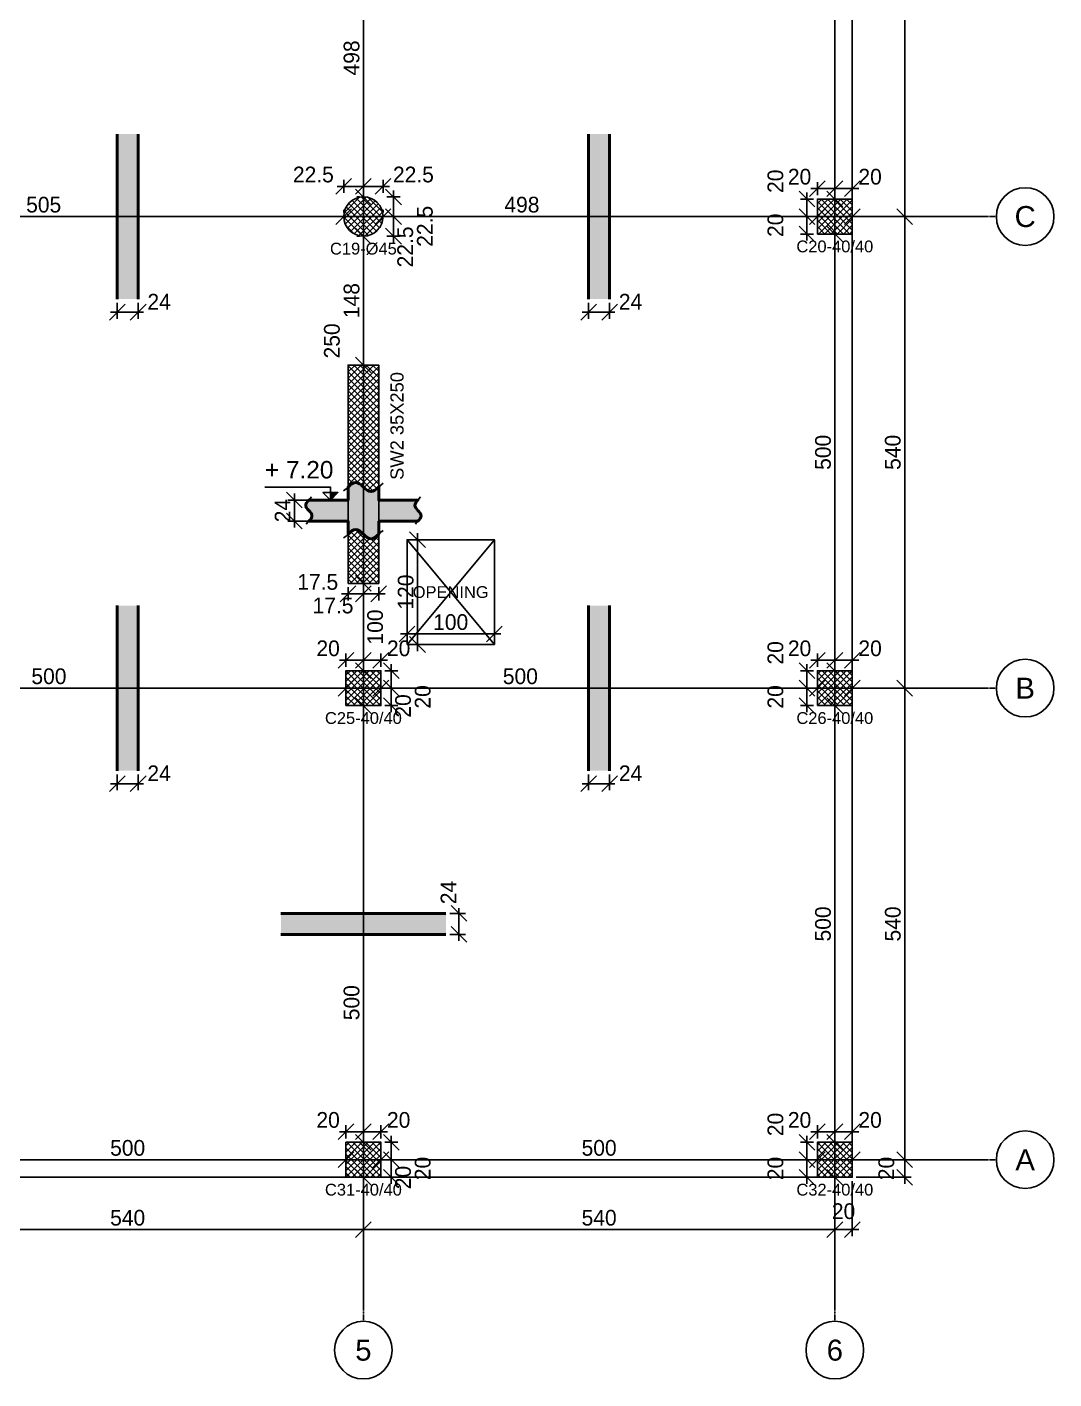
# Model space of a CAD drawing. Header units: centimetres. Extents: x -231 to 7431, y -4464 to 7215.
# Drawn here: x 1795 to 2971, y 3919 to 5467 of the extents above; entities that cross this region are included whole.
import ezdxf
from ezdxf.enums import TextEntityAlignment as Align

# ---------------------------------------------------------------- set-up
doc = ezdxf.new("R2010")
doc.units = ezdxf.units.CM
doc.linetypes.add('DASHDOT', pattern=[3.556, 2.54, -0.508, 0, -0.508])
for name, color, linetype in [('AXIS', 8, 'Continuous'), ('COLUMN', 3, 'Continuous'), ('FW_AXIS', 7, 'Continuous'), ('FW_COLUMN_HATCH', 8, 'Continuous'), ('FW_DIM', 7, 'Continuous'), ('FW_OPENING', 1, 'Continuous'), ('FW_SLAB_SECTION', 8, 'Continuous'), ('FW_TEXT', 7, 'Continuous'), ('FW_WALL_HATCH', 8, 'Continuous'), ('FW_WALL_SECTION', 8, 'Continuous'), ('OPENING', 1, 'Continuous'), ('SLAB', 7, 'Continuous'), ('WALL', 4, 'Continuous')]:
    doc.layers.add(name, color=color, linetype=linetype)
doc.styles.add('REBAR_TXT', font='arial.ttf')
doc.dimstyles.new('FW_DIM', dxfattribs={"dimtxt": 18, "dimasz": 9, "dimexe": 7.5, "dimexo": 4.5, "dimgap": 4.5, "dimtad": 1, "dimdec": 0, "dimtxsty": 'Standard', "dimtsz": 9, "dimcen": 2.5, "dimdle": 7.5, "dimclrd": 256, "dimclre": 256, "dimclrt": 7, "dimazin": 3, "dimtfac": 1, "dimtmove": 2, "dimatfit": 3})

# ---------------------------------------------------------------- blocks, each defined once
blk = doc.blocks.new('_OBLIQUE')
at = {"color": 0, "linetype": 'BYBLOCK'}
blk.add_line((-0.5, -0.5), (0.5, 0.5), dxfattribs=at)
blk = doc.blocks.new('*D185')
for p, q in [((2152.5, 4170), (2207.5, 4170)), ((2160, 4174.5), (2160, 4177.5)), ((2200, 4174.5), (2200, 4177.5))]:
    blk.add_line(p, q)
at = {"layer": 'Defpoints'}
for p in [(2160, 4170), (2160, 4170), (2200, 4170)]:
    blk.add_point(p, dxfattribs=at)
at = {"layer": 'FW_DIM', "xscale": 18, "yscale": 18}
for p in [(2160, 4170), (2200, 4170)]:
    blk.add_blockref('_OBLIQUE', p, dxfattribs=at)
blk = doc.blocks.new('*D187')
for p, q in [((2692.5, 4170), (2747.5, 4170)), ((2700, 4174.5), (2700, 4177.5)), ((2740, 4174.5), (2740, 4177.5))]:
    blk.add_line(p, q)
at = {"layer": 'Defpoints'}
for p in [(2700, 4170), (2700, 4170), (2740, 4170)]:
    blk.add_point(p, dxfattribs=at)
at = {"layer": 'FW_DIM', "xscale": 18, "yscale": 18}
for p in [(2700, 4170), (2740, 4170)]:
    blk.add_blockref('_OBLIQUE', p, dxfattribs=at)
blk = doc.blocks.new('*D196')
for p, q in [((2152.5, 4710), (2207.5, 4710)), ((2160, 4714.5), (2160, 4717.5)), ((2200, 4714.5), (2200, 4717.5))]:
    blk.add_line(p, q)
at = {"layer": 'Defpoints'}
for p in [(2160, 4710), (2160, 4710), (2200, 4710)]:
    blk.add_point(p, dxfattribs=at)
at = {"layer": 'FW_DIM', "xscale": 18, "yscale": 18}
for p in [(2160, 4710), (2200, 4710)]:
    blk.add_blockref('_OBLIQUE', p, dxfattribs=at)
blk = doc.blocks.new('*D198')
for p, q in [((2692.5, 4710), (2747.5, 4710)), ((2700, 4714.5), (2700, 4717.5)), ((2740, 4714.5), (2740, 4717.5))]:
    blk.add_line(p, q)
at = {"layer": 'Defpoints'}
for p in [(2700, 4710), (2700, 4710), (2740, 4710)]:
    blk.add_point(p, dxfattribs=at)
at = {"layer": 'FW_DIM', "xscale": 18, "yscale": 18}
for p in [(2700, 4710), (2740, 4710)]:
    blk.add_blockref('_OBLIQUE', p, dxfattribs=at)
blk = doc.blocks.new('*D205')
for p, q in [((2150, 5250), (2210, 5250)), ((2157.5, 5254.5), (2157.5, 5257.5)), ((2202.5, 5254.5), (2202.5, 5257.5))]:
    blk.add_line(p, q)
at = {"layer": 'Defpoints'}
for p in [(2157.5, 5250), (2157.5, 5250), (2202.5, 5250)]:
    blk.add_point(p, dxfattribs=at)
at = {"layer": 'FW_DIM', "xscale": 18, "yscale": 18}
for p in [(2157.5, 5250), (2202.5, 5250)]:
    blk.add_blockref('_OBLIQUE', p, dxfattribs=at)
blk = doc.blocks.new('*D207')
for p, q in [((2692.5, 5250), (2747.5, 5250)), ((2700, 5254.5), (2700, 5257.5)), ((2740, 5254.5), (2740, 5257.5))]:
    blk.add_line(p, q)
at = {"layer": 'Defpoints'}
for p in [(2700, 5250), (2700, 5250), (2740, 5250)]:
    blk.add_point(p, dxfattribs=at)
at = {"layer": 'FW_DIM', "xscale": 18, "yscale": 18}
for p in [(2700, 5250), (2740, 5250)]:
    blk.add_blockref('_OBLIQUE', p, dxfattribs=at)
blk = doc.blocks.new('*D277')
for p, q in [((2180, 4142.5), (2180, 4197.5)), ((2175.5, 4190), (2172.5, 4190)), ((2175.5, 4150), (2172.5, 4150))]:
    blk.add_line(p, q)
at = {"layer": 'Defpoints'}
for p in [(2180, 4190), (2180, 4150), (2180, 4150)]:
    blk.add_point(p, dxfattribs=at)
at = {"layer": 'FW_DIM', "xscale": 18, "yscale": 18, "rotation": 90}
for p in [(2180, 4190), (2180, 4150)]:
    blk.add_blockref('_OBLIQUE', p, dxfattribs=at)
blk = doc.blocks.new('*D278')
for p, q in [((2180, 4182.5), (2180, 4697.5)), ((2175.5, 4690), (2172.5, 4690)), ((2175.5, 4190), (2172.5, 4190))]:
    blk.add_line(p, q)
at = {"layer": 'Defpoints'}
for p in [(2180, 4690), (2180, 4190), (2180, 4190)]:
    blk.add_point(p, dxfattribs=at)
at = {"layer": 'FW_DIM', "xscale": 18, "yscale": 18, "rotation": 90}
for p in [(2180, 4690), (2180, 4190)]:
    blk.add_blockref('_OBLIQUE', p, dxfattribs=at)
at = {"layer": 'FW_DIM', "color": 7, "insert": (2166.5, 4349.84), "char_height": 18, "attachment_point": 5, "rotation": 90}
blk.add_mtext('500', dxfattribs=at)
blk = doc.blocks.new('*D279')
for p, q in [((2180, 4682.5), (2180, 4737.5)), ((2175.5, 4730), (2172.5, 4730)), ((2175.5, 4690), (2172.5, 4690))]:
    blk.add_line(p, q)
at = {"layer": 'Defpoints'}
for p in [(2180, 4730), (2180, 4690), (2180, 4690)]:
    blk.add_point(p, dxfattribs=at)
at = {"layer": 'FW_DIM', "xscale": 18, "yscale": 18, "rotation": 90}
for p in [(2180, 4730), (2180, 4690)]:
    blk.add_blockref('_OBLIQUE', p, dxfattribs=at)
blk = doc.blocks.new('*D280')
for p, q in [((2175.5, 4830), (2172.5, 4830)), ((2180, 4722.5), (2180, 4837.5)), ((2175.5, 4730), (2172.5, 4730))]:
    blk.add_line(p, q)
at = {"layer": 'Defpoints'}
for p in [(2180, 4830), (2180, 4730), (2180, 4730)]:
    blk.add_point(p, dxfattribs=at)
at = {"layer": 'FW_DIM', "xscale": 18, "yscale": 18, "rotation": 90}
for p in [(2180, 4830), (2180, 4730)]:
    blk.add_blockref('_OBLIQUE', p, dxfattribs=at)
at = {"layer": 'FW_DIM', "color": 7, "insert": (2193.5, 4780), "char_height": 18, "attachment_point": 5, "rotation": 90}
blk.add_mtext('100', dxfattribs=at)
blk = doc.blocks.new('*D281')
for p, q in [((2175.5, 5080), (2172.5, 5080)), ((2180, 4822.5), (2180, 5087.5)), ((2175.5, 4830), (2172.5, 4830))]:
    blk.add_line(p, q)
at = {"layer": 'Defpoints'}
for p in [(2180, 5080), (2180, 4830), (2180, 4830)]:
    blk.add_point(p, dxfattribs=at)
at = {"layer": 'FW_DIM', "xscale": 18, "yscale": 18, "rotation": 90}
for p in [(2180, 5080), (2180, 4830)]:
    blk.add_blockref('_OBLIQUE', p, dxfattribs=at)
at = {"layer": 'FW_DIM', "color": 7, "insert": (2144, 5107.6), "char_height": 18, "attachment_point": 5, "rotation": 90}
blk.add_mtext('250', dxfattribs=at)
blk = doc.blocks.new('*D282')
for p, q in [((2180, 5072.5), (2180, 5235)), ((2175.5, 5227.5), (2172.5, 5227.5)), ((2175.5, 5080), (2172.5, 5080))]:
    blk.add_line(p, q)
at = {"layer": 'Defpoints'}
for p in [(2180, 5227.5), (2180, 5080), (2180, 5080)]:
    blk.add_point(p, dxfattribs=at)
at = {"layer": 'FW_DIM', "xscale": 18, "yscale": 18, "rotation": 90}
for p in [(2180, 5227.5), (2180, 5080)]:
    blk.add_blockref('_OBLIQUE', p, dxfattribs=at)
at = {"layer": 'FW_DIM', "color": 7, "insert": (2166.5, 5153.75), "char_height": 18, "attachment_point": 5, "rotation": 90}
blk.add_mtext('148', dxfattribs=at)
blk = doc.blocks.new('*D283')
for p, q in [((2180, 5220), (2180, 5280)), ((2175.5, 5272.5), (2172.5, 5272.5)), ((2175.5, 5227.5), (2172.5, 5227.5))]:
    blk.add_line(p, q)
at = {"layer": 'Defpoints'}
for p in [(2180, 5272.5), (2180, 5227.5), (2180, 5227.5)]:
    blk.add_point(p, dxfattribs=at)
at = {"layer": 'FW_DIM', "xscale": 18, "yscale": 18, "rotation": 90}
for p in [(2180, 5272.5), (2180, 5227.5)]:
    blk.add_blockref('_OBLIQUE', p, dxfattribs=at)
blk = doc.blocks.new('*D284')
for p, q in [((2180, 5265), (2180, 5777.5)), ((2175.5, 5770), (2172.5, 5770)), ((2175.5, 5272.5), (2172.5, 5272.5))]:
    blk.add_line(p, q)
at = {"layer": 'Defpoints'}
for p in [(2180, 5770), (2180, 5272.5), (2180, 5272.5)]:
    blk.add_point(p, dxfattribs=at)
at = {"layer": 'FW_DIM', "xscale": 18, "yscale": 18, "rotation": 90}
for p in [(2180, 5770), (2180, 5272.5)]:
    blk.add_blockref('_OBLIQUE', p, dxfattribs=at)
at = {"layer": 'FW_DIM', "color": 7, "insert": (2166.5, 5431.59), "char_height": 18, "attachment_point": 5, "rotation": 90}
blk.add_mtext('498', dxfattribs=at)
blk = doc.blocks.new('*D290')
for p, q in [((2720, 4142.5), (2720, 4197.5)), ((2715.5, 4190), (2712.5, 4190)), ((2715.5, 4150), (2712.5, 4150))]:
    blk.add_line(p, q)
at = {"layer": 'Defpoints'}
for p in [(2720, 4190), (2720, 4150), (2720, 4150)]:
    blk.add_point(p, dxfattribs=at)
at = {"layer": 'FW_DIM', "xscale": 18, "yscale": 18, "rotation": 90}
for p in [(2720, 4190), (2720, 4150)]:
    blk.add_blockref('_OBLIQUE', p, dxfattribs=at)
blk = doc.blocks.new('*D291')
for p, q in [((2720, 4182.5), (2720, 4697.5)), ((2715.5, 4690), (2712.5, 4690)), ((2715.5, 4190), (2712.5, 4190))]:
    blk.add_line(p, q)
at = {"layer": 'Defpoints'}
for p in [(2720, 4690), (2720, 4190), (2720, 4190)]:
    blk.add_point(p, dxfattribs=at)
at = {"layer": 'FW_DIM', "xscale": 18, "yscale": 18, "rotation": 90}
for p in [(2720, 4690), (2720, 4190)]:
    blk.add_blockref('_OBLIQUE', p, dxfattribs=at)
at = {"layer": 'FW_DIM', "color": 7, "insert": (2706.5, 4440), "char_height": 18, "attachment_point": 5, "rotation": 90}
blk.add_mtext('500', dxfattribs=at)
blk = doc.blocks.new('*D292')
for p, q in [((2720, 4682.5), (2720, 4737.5)), ((2715.5, 4730), (2712.5, 4730)), ((2715.5, 4690), (2712.5, 4690))]:
    blk.add_line(p, q)
at = {"layer": 'Defpoints'}
for p in [(2720, 4730), (2720, 4690), (2720, 4690)]:
    blk.add_point(p, dxfattribs=at)
at = {"layer": 'FW_DIM', "xscale": 18, "yscale": 18, "rotation": 90}
for p in [(2720, 4730), (2720, 4690)]:
    blk.add_blockref('_OBLIQUE', p, dxfattribs=at)
blk = doc.blocks.new('*D293')
for p, q in [((2720, 4722.5), (2720, 5237.5)), ((2715.5, 5230), (2712.5, 5230)), ((2715.5, 4730), (2712.5, 4730))]:
    blk.add_line(p, q)
at = {"layer": 'Defpoints'}
for p in [(2720, 5230), (2720, 4730), (2720, 4730)]:
    blk.add_point(p, dxfattribs=at)
at = {"layer": 'FW_DIM', "xscale": 18, "yscale": 18, "rotation": 90}
for p in [(2720, 5230), (2720, 4730)]:
    blk.add_blockref('_OBLIQUE', p, dxfattribs=at)
at = {"layer": 'FW_DIM', "color": 7, "insert": (2706.5, 4980), "char_height": 18, "attachment_point": 5, "rotation": 90}
blk.add_mtext('500', dxfattribs=at)
blk = doc.blocks.new('*D294')
for p, q in [((2715.5, 5270), (2712.5, 5270)), ((2720, 5222.5), (2720, 5277.5)), ((2715.5, 5230), (2712.5, 5230))]:
    blk.add_line(p, q)
at = {"layer": 'Defpoints'}
for p in [(2720, 5270), (2720, 5230), (2720, 5230)]:
    blk.add_point(p, dxfattribs=at)
at = {"layer": 'FW_DIM', "xscale": 18, "yscale": 18, "rotation": 90}
for p in [(2720, 5270), (2720, 5230)]:
    blk.add_blockref('_OBLIQUE', p, dxfattribs=at)
blk = doc.blocks.new('*D295')
for p, q in [((2720, 5262.5), (2720, 5777.5)), ((2715.5, 5770), (2712.5, 5770)), ((2715.5, 5270), (2712.5, 5270))]:
    blk.add_line(p, q)
at = {"layer": 'Defpoints'}
for p in [(2720, 5770), (2720, 5270), (2720, 5270)]:
    blk.add_point(p, dxfattribs=at)
at = {"layer": 'FW_DIM', "xscale": 18, "yscale": 18, "rotation": 90}
for p in [(2720, 5770), (2720, 5270)]:
    blk.add_blockref('_OBLIQUE', p, dxfattribs=at)
at = {"layer": 'FW_DIM', "color": 7, "insert": (2706.5, 5520), "char_height": 18, "attachment_point": 5, "rotation": 90}
blk.add_mtext('500', dxfattribs=at)
blk = doc.blocks.new('*D312')
for p, q in [((1640, 4145.5), (1640, 4082.5)), ((2180, 4145.5), (2180, 4082.5)), ((1632.5, 4090), (2187.5, 4090))]:
    blk.add_line(p, q)
at = {"layer": 'Defpoints'}
for p in [(1640, 4150), (2180, 4150), (1640, 4090)]:
    blk.add_point(p, dxfattribs=at)
at = {"layer": 'FW_DIM', "xscale": 18, "yscale": 18}
for p in [(1640, 4090), (2180, 4090)]:
    blk.add_blockref('_OBLIQUE', p, dxfattribs=at)
at = {"layer": 'FW_DIM', "color": 7, "insert": (1910, 4103.5), "char_height": 18, "attachment_point": 5}
blk.add_mtext('540', dxfattribs=at)
blk = doc.blocks.new('*D313')
for p, q in [((2180, 4145.5), (2180, 4082.5)), ((2720, 4145.5), (2720, 4082.5)), ((2172.5, 4090), (2727.5, 4090))]:
    blk.add_line(p, q)
at = {"layer": 'Defpoints'}
for p in [(2180, 4150), (2720, 4150), (2180, 4090)]:
    blk.add_point(p, dxfattribs=at)
at = {"layer": 'FW_DIM', "xscale": 18, "yscale": 18}
for p in [(2180, 4090), (2720, 4090)]:
    blk.add_blockref('_OBLIQUE', p, dxfattribs=at)
at = {"layer": 'FW_DIM', "color": 7, "insert": (2450, 4103.5), "char_height": 18, "attachment_point": 5}
blk.add_mtext('540', dxfattribs=at)
blk = doc.blocks.new('*D314')
for p, q in [((2720, 4145.5), (2720, 4082.5)), ((2740, 4145.5), (2740, 4082.5)), ((2712.5, 4090), (2747.5, 4090))]:
    blk.add_line(p, q)
at = {"layer": 'Defpoints'}
for p in [(2720, 4150), (2740, 4150), (2720, 4090)]:
    blk.add_point(p, dxfattribs=at)
at = {"layer": 'FW_DIM', "xscale": 18, "yscale": 18}
for p in [(2720, 4090), (2740, 4090)]:
    blk.add_blockref('_OBLIQUE', p, dxfattribs=at)
at = {"layer": 'FW_DIM', "color": 7, "insert": (2730, 4111), "char_height": 18, "attachment_point": 5}
blk.add_mtext('20', dxfattribs=at)
blk = doc.blocks.new('*D323')
for p, q in [((2744.5, 4170), (2807.5, 4170)), ((2800, 4142.5), (2800, 4177.5)), ((2744.5, 4150), (2807.5, 4150))]:
    blk.add_line(p, q)
at = {"layer": 'Defpoints'}
for p in [(2740, 4170), (2740, 4150), (2800, 4150)]:
    blk.add_point(p, dxfattribs=at)
at = {"layer": 'FW_DIM', "xscale": 18, "yscale": 18, "rotation": 90}
for p in [(2800, 4170), (2800, 4150)]:
    blk.add_blockref('_OBLIQUE', p, dxfattribs=at)
at = {"layer": 'FW_DIM', "color": 7, "insert": (2779, 4160), "char_height": 18, "attachment_point": 5, "rotation": 90}
blk.add_mtext('20', dxfattribs=at)
blk = doc.blocks.new('*D324')
for p, q in [((2744.5, 4710), (2807.5, 4710)), ((2800, 4162.5), (2800, 4717.5)), ((2744.5, 4170), (2807.5, 4170))]:
    blk.add_line(p, q)
at = {"layer": 'Defpoints'}
for p in [(2740, 4710), (2740, 4170), (2800, 4170)]:
    blk.add_point(p, dxfattribs=at)
at = {"layer": 'FW_DIM', "xscale": 18, "yscale": 18, "rotation": 90}
for p in [(2800, 4710), (2800, 4170)]:
    blk.add_blockref('_OBLIQUE', p, dxfattribs=at)
at = {"layer": 'FW_DIM', "color": 7, "insert": (2786.5, 4440), "char_height": 18, "attachment_point": 5, "rotation": 90}
blk.add_mtext('540', dxfattribs=at)
blk = doc.blocks.new('*D325')
for p, q in [((2744.5, 5250), (2807.5, 5250)), ((2800, 4702.5), (2800, 5257.5)), ((2744.5, 4710), (2807.5, 4710))]:
    blk.add_line(p, q)
at = {"layer": 'Defpoints'}
for p in [(2740, 5250), (2740, 4710), (2800, 4710)]:
    blk.add_point(p, dxfattribs=at)
at = {"layer": 'FW_DIM', "xscale": 18, "yscale": 18, "rotation": 90}
for p in [(2800, 5250), (2800, 4710)]:
    blk.add_blockref('_OBLIQUE', p, dxfattribs=at)
at = {"layer": 'FW_DIM', "color": 7, "insert": (2786.5, 4980), "char_height": 18, "attachment_point": 5, "rotation": 90}
blk.add_mtext('540', dxfattribs=at)
blk = doc.blocks.new('*D326')
for p, q in [((2744.5, 5790), (2807.5, 5790)), ((2800, 5242.5), (2800, 5797.5)), ((2744.5, 5250), (2807.5, 5250))]:
    blk.add_line(p, q)
at = {"layer": 'Defpoints'}
for p in [(2740, 5790), (2740, 5250), (2800, 5250)]:
    blk.add_point(p, dxfattribs=at)
at = {"layer": 'FW_DIM', "xscale": 18, "yscale": 18, "rotation": 90}
for p in [(2800, 5790), (2800, 5250)]:
    blk.add_blockref('_OBLIQUE', p, dxfattribs=at)
at = {"layer": 'FW_DIM', "color": 7, "insert": (2786.5, 5520), "char_height": 18, "attachment_point": 5, "rotation": 90}
blk.add_mtext('540', dxfattribs=at)

msp = doc.modelspace()

# ---------------------------------------------------------------- hatches: boundary and pattern name
at = {"layer": 'FW_COLUMN_HATCH'}
h = msp.add_hatch(dxfattribs=at)
h.set_pattern_fill('ANSI37', scale=1.6)
h.paths.add_polyline_path([(2202.5, 5250), (2202.4, 5247.7), (2202, 5245.5), (2201.5, 5243.3), (2200.7, 5241.2), (2199.8, 5239.3), (2198.7, 5237.4), (2197.4, 5235.7), (2195.9, 5234.1), (2194.3, 5232.6), (2192.6, 5231.3), (2190.7, 5230.2), (2188.8, 5229.3), (2186.7, 5228.5), (2184.5, 5228), (2182.3, 5227.6), (2180, 5227.5), (2177.7, 5227.6), (2175.5, 5228), (2173.3, 5228.5), (2171.2, 5229.3), (2169.3, 5230.2), (2167.4, 5231.3), (2165.7, 5232.6), (2164.1, 5234.1), (2162.6, 5235.7), (2161.3, 5237.4), (2160.2, 5239.3), (2159.3, 5241.2), (2158.5, 5243.3), (2158, 5245.5), (2157.6, 5247.7), (2157.5, 5250), (2157.6, 5252.3), (2158, 5254.5), (2158.5, 5256.7), (2159.3, 5258.8), (2160.2, 5260.7), (2161.3, 5262.6), (2162.6, 5264.3), (2164.1, 5265.9), (2165.7, 5267.4), (2167.4, 5268.7), (2169.3, 5269.8), (2171.2, 5270.7), (2173.3, 5271.5), (2175.5, 5272), (2177.7, 5272.4), (2180, 5272.5), (2182.3, 5272.4), (2184.5, 5272), (2186.7, 5271.5), (2188.8, 5270.7), (2190.7, 5269.8), (2192.6, 5268.7), (2194.3, 5267.4), (2195.9, 5265.9), (2197.4, 5264.3), (2198.7, 5262.6), (2199.8, 5260.7), (2200.7, 5258.8), (2201.5, 5256.7), (2202, 5254.5), (2202.4, 5252.3), (2202.5, 5250)])
h = msp.add_hatch(dxfattribs=at)
h.set_pattern_fill('ANSI37', scale=1.6)
h.paths.add_polyline_path([(2700, 5230), (2700, 5270), (2740, 5270), (2740, 5230), (2700, 5230)])
h = msp.add_hatch(dxfattribs=at)
h.set_pattern_fill('ANSI37', scale=1.6)
h.paths.add_polyline_path([(2160, 4690), (2160, 4730), (2200, 4730), (2200, 4690), (2160, 4690)])
h = msp.add_hatch(dxfattribs=at)
h.set_pattern_fill('ANSI37', scale=1.6)
h.paths.add_polyline_path([(2700, 4690), (2700, 4730), (2740, 4730), (2740, 4690), (2700, 4690)])
h = msp.add_hatch(dxfattribs=at)
h.set_pattern_fill('ANSI37', scale=1.6)
h.paths.add_polyline_path([(2160, 4150), (2160, 4190), (2200, 4190), (2200, 4150), (2160, 4150)])
h = msp.add_hatch(dxfattribs=at)
h.set_pattern_fill('ANSI37', scale=1.6)
h.paths.add_polyline_path([(2700, 4150), (2700, 4190), (2740, 4190), (2740, 4150), (2700, 4150)])
at = {"layer": 'FW_SLAB_SECTION'}
h = msp.add_hatch(color=8, dxfattribs=at)
h.dxf.hatch_style = 1
h.paths.add_polyline_path([(1922, 5155.5), (1922, 5344.5), (1898, 5344.5), (1898, 5155.5), (1922, 5155.5)])
h = msp.add_hatch(color=8, dxfattribs=at)
h.dxf.hatch_style = 1
h.paths.add_polyline_path([(2462, 5155.5), (2462, 5344.5), (2438, 5344.5), (2438, 5155.5), (2462, 5155.5)])
h = msp.add_hatch(color=8, dxfattribs=at)
h.dxf.hatch_style = 1
h.paths.add_polyline_path([(1922, 4615.5), (1922, 4804.5), (1898, 4804.5), (1898, 4615.5), (1922, 4615.5)])
h = msp.add_hatch(color=8, dxfattribs=at)
h.dxf.hatch_style = 1
h.paths.add_polyline_path([(2462, 4615.5), (2462, 4804.5), (2438, 4804.5), (2438, 4615.5), (2462, 4615.5)])
h = msp.add_hatch(color=8, dxfattribs=at)
h.dxf.hatch_style = 1
h.paths.add_polyline_path([(2274.5, 4428), (2274.5, 4452), (2085.5, 4452), (2085.5, 4428), (2274.5, 4428)])
at = {"layer": 'FW_WALL_HATCH'}
h = msp.add_hatch(dxfattribs=at)
h.set_pattern_fill('ANSI37', scale=1.6)
h.paths.add_polyline_path([(2162.5, 5080), (2197.5, 5080), (2197.5, 4940.3), (2195.3, 4938.3), (2193.1, 4936.6), (2190.9, 4935.5), (2188.8, 4935.1), (2186.6, 4935.5), (2184.4, 4936.6), (2182.2, 4938.3), (2180, 4940.3), (2177.8, 4942.3), (2175.6, 4944), (2173.4, 4945.2), (2171.2, 4945.6), (2169.1, 4945.2), (2166.9, 4944), (2164.7, 4942.3), (2162.5, 4940.3), (2162.5, 5080)])
h = msp.add_hatch(dxfattribs=at)
h.set_pattern_fill('ANSI37', scale=1.6)
h.paths.add_polyline_path([(2162.5, 4830), (2162.5, 4886.3), (2164.7, 4888.3), (2166.9, 4890), (2169.1, 4891.2), (2171.2, 4891.6), (2173.4, 4891.2), (2175.6, 4890), (2177.8, 4888.3), (2180, 4886.3), (2182.2, 4884.3), (2184.4, 4882.6), (2186.6, 4881.5), (2188.8, 4881.1), (2190.9, 4881.5), (2193.1, 4882.6), (2195.3, 4884.3), (2197.5, 4886.3), (2197.5, 4830), (2162.5, 4830)])
at = {"layer": 'FW_WALL_SECTION'}
h = msp.add_hatch(color=8, dxfattribs=at)
h.dxf.hatch_style = 1
h.paths.add_polyline_path([(2197.5, 4901.3), (2197.5, 4886.3), (2195.3, 4884.3), (2193.1, 4882.6), (2190.9, 4881.5), (2188.8, 4881.1), (2186.6, 4881.5), (2184.4, 4882.6), (2182.2, 4884.3), (2180, 4886.3), (2177.8, 4888.3), (2175.6, 4890), (2173.4, 4891.2), (2171.2, 4891.6), (2169.1, 4891.2), (2166.9, 4890), (2164.7, 4888.3), (2162.5, 4886.3), (2162.5, 4901.3), (2117.5, 4901.3), (2118.9, 4902.8), (2120, 4904.3), (2120.8, 4905.8), (2121.1, 4907.3), (2120.8, 4908.8), (2120, 4910.3), (2118.9, 4911.8), (2117.5, 4913.3), (2116.1, 4914.8), (2115, 4916.3), (2114.2, 4917.8), (2113.9, 4919.3), (2114.2, 4920.8), (2115, 4922.3), (2116.1, 4923.8), (2117.5, 4925.3), (2162.5, 4925.3), (2162.5, 4940.3), (2164.7, 4942.3), (2166.9, 4944), (2169.1, 4945.2), (2171.2, 4945.6), (2173.4, 4945.2), (2175.6, 4944), (2177.8, 4942.3), (2180, 4940.3), (2182.2, 4938.3), (2184.4, 4936.6), (2186.6, 4935.5), (2188.8, 4935.1), (2190.9, 4935.5), (2193.1, 4936.6), (2195.3, 4938.3), (2197.5, 4940.3), (2197.5, 4925.3), (2242.5, 4925.3), (2241.1, 4923.8), (2240, 4922.3), (2239.2, 4920.8), (2238.9, 4919.3), (2239.2, 4917.8), (2240, 4916.3), (2241.1, 4914.8), (2242.5, 4913.3), (2243.9, 4911.8), (2245, 4910.3), (2245.8, 4908.8), (2246.1, 4907.3), (2245.8, 4905.8), (2245, 4904.3), (2243.9, 4902.8), (2242.5, 4901.3), (2197.5, 4901.3)])
h = msp.add_hatch(color=7, dxfattribs=at)
h.dxf.hatch_style = 1
h.paths.add_polyline_path([(2142.2, 4925.3), (2150.8, 4933.9), (2142.2, 4933.9)])

# ---------------------------------------------------------------- linework, layer by layer
at = {"layer": 'AXIS'}
for p, q in [((2180, 4000), (2180, 7040)), ((2720, 4000), (2720, 7040)), ((-150, 5250), (2890, 5250)), ((-150, 4710), (2890, 4710)), ((-150, 4170), (2890, 4170))]:
    msp.add_line(p, q, dxfattribs=at)
at = {"layer": 'COLUMN'}
for points in [[(2700, 5230), (2740, 5230), (2740, 5270), (2700, 5270)], [(2160, 4690), (2200, 4690), (2200, 4730), (2160, 4730)], [(2700, 4690), (2740, 4690), (2740, 4730), (2700, 4730)], [(2160, 4150), (2200, 4150), (2200, 4190), (2160, 4190)], [(2700, 4150), (2740, 4150), (2740, 4190), (2700, 4190)]]:
    msp.add_lwpolyline(points, close=True, dxfattribs=at)
msp.add_circle((2180, 5250), 22.5, dxfattribs=at)
at = {"layer": 'FW_AXIS', "linetype": 'DASHDOT'}
for p, q in [((2890, 5250), (2905, 5250)), ((2890, 4710), (2905, 4710)), ((2890, 4170), (2905, 4170)), ((2180, 4000), (2180, 3985)), ((2720, 4000), (2720, 3985))]:
    msp.add_line(p, q, dxfattribs=at)
at = {"layer": 'FW_AXIS'}
for centre in [(2938, 5250), (2938, 4710), (2938, 4170), (2180, 3952), (2720, 3952)]:
    msp.add_circle(centre, 33, dxfattribs=at)
at = {"layer": 'FW_OPENING'}
for p, q in [((2230, 4760), (2330, 4880)), ((2230, 4880), (2330, 4760))]:
    msp.add_line(p, q, dxfattribs=at)
at = {"layer": 'FW_SLAB_SECTION', "color": 7, "lineweight": 50}
for p, q in [((1898, 5155.5), (1898, 5344.5)), ((1922, 5155.5), (1922, 5344.5)), ((2438, 5155.5), (2438, 5344.5)), ((2462, 5155.5), (2462, 5344.5)), ((1898, 4615.5), (1898, 4804.5)), ((1922, 4615.5), (1922, 4804.5)), ((2438, 4615.5), (2438, 4804.5)), ((2462, 4615.5), (2462, 4804.5)), ((2085.5, 4452), (2274.5, 4452)), ((2085.5, 4428), (2274.5, 4428))]:
    msp.add_line(p, q, dxfattribs=at)
at = {"layer": 'FW_WALL_SECTION'}
msp.add_lwpolyline([(2142.2, 4925.3), (2142.2, 4940.3), (2067.2, 4940.3)], dxfattribs=at)
at = {"layer": 'FW_WALL_SECTION', "lineweight": 50}
msp.add_lwpolyline([(2197.5, 4901.3), (2197.5, 4886.3), (2195.3, 4884.3), (2193.1, 4882.6), (2190.9, 4881.5), (2188.8, 4881.1), (2186.6, 4881.5), (2184.4, 4882.6), (2182.2, 4884.3), (2180, 4886.3), (2177.8, 4888.3), (2175.6, 4890), (2173.4, 4891.2), (2171.2, 4891.6), (2169.1, 4891.2), (2166.9, 4890), (2164.7, 4888.3), (2162.5, 4886.3), (2162.5, 4901.3), (2117.5, 4901.3), (2118.9, 4902.8), (2120, 4904.3), (2120.8, 4905.8), (2121.1, 4907.3), (2120.8, 4908.8), (2120, 4910.3), (2118.9, 4911.8), (2117.5, 4913.3), (2116.1, 4914.8), (2115, 4916.3), (2114.2, 4917.8), (2113.9, 4919.3), (2114.2, 4920.8), (2115, 4922.3), (2116.1, 4923.8), (2117.5, 4925.3), (2162.5, 4925.3), (2162.5, 4940.3), (2164.7, 4942.3), (2166.9, 4944), (2169.1, 4945.2), (2171.2, 4945.6), (2173.4, 4945.2), (2175.6, 4944), (2177.8, 4942.3), (2180, 4940.3), (2182.2, 4938.3), (2184.4, 4936.6), (2186.6, 4935.5), (2188.8, 4935.1), (2190.9, 4935.5), (2193.1, 4936.6), (2195.3, 4938.3), (2197.5, 4940.3), (2197.5, 4925.3), (2242.5, 4925.3), (2241.1, 4923.8), (2240, 4922.3), (2239.2, 4920.8), (2238.9, 4919.3), (2239.2, 4917.8), (2240, 4916.3), (2241.1, 4914.8), (2242.5, 4913.3), (2243.9, 4911.8), (2245, 4910.3), (2245.8, 4908.8), (2246.1, 4907.3), (2245.8, 4905.8), (2245, 4904.3), (2243.9, 4902.8), (2242.5, 4901.3), (2197.5, 4901.3)], close=True, dxfattribs=at)
at = {"layer": 'FW_WALL_SECTION', "lineweight": 25}
for points in [[(2157.2, 4936.1), (2160.1, 4938.1), (2162.9, 4940.7), (2165.8, 4943.3), (2168.6, 4945), (2171.5, 4945.6), (2174.3, 4944.8), (2177.2, 4942.9), (2180, 4940.3), (2182.8, 4937.8), (2185.7, 4935.9), (2188.5, 4935.1), (2191.4, 4935.7), (2194.2, 4937.4), (2197.1, 4939.9), (2199.9, 4942.5), (2202.8, 4944.6)], [(2114.6, 4897.7), (2116, 4899.7), (2117.8, 4901.6), (2119.5, 4903.6), (2120.7, 4905.5), (2121.1, 4907.5), (2120.6, 4909.4), (2119.3, 4911.4), (2117.5, 4913.3), (2115.7, 4915.3), (2114.4, 4917.2), (2113.9, 4919.2), (2114.3, 4921.1), (2115.5, 4923.1), (2117.2, 4925), (2119, 4927), (2120.4, 4928.9)], [(2239.6, 4897.7), (2241, 4899.7), (2242.8, 4901.6), (2244.5, 4903.6), (2245.7, 4905.5), (2246.1, 4907.5), (2245.6, 4909.4), (2244.3, 4911.4), (2242.5, 4913.3), (2240.7, 4915.3), (2239.4, 4917.2), (2238.9, 4919.2), (2239.3, 4921.1), (2240.5, 4923.1), (2242.2, 4925), (2244, 4927), (2245.4, 4928.9)], [(2157.2, 4882.1), (2160.1, 4884.1), (2162.9, 4886.7), (2165.8, 4889.3), (2168.6, 4891), (2171.5, 4891.6), (2174.3, 4890.8), (2177.2, 4888.9), (2180, 4886.3), (2182.8, 4883.8), (2185.7, 4881.9), (2188.5, 4881.1), (2191.4, 4881.7), (2194.2, 4883.4), (2197.1, 4885.9), (2199.9, 4888.5), (2202.8, 4890.6)]]:
    msp.add_lwpolyline(points, dxfattribs=at)
at = {"layer": 'FW_WALL_SECTION'}
msp.add_lwpolyline([(2142.2, 4925.3), (2133.7, 4933.9), (2150.8, 4933.9)], close=True, dxfattribs=at)
at = {"layer": 'OPENING'}
msp.add_lwpolyline([(2230, 4760), (2330, 4760), (2330, 4880), (2230, 4880)], close=True, dxfattribs=at)
at = {"layer": 'SLAB'}
msp.add_lwpolyline([(0, 4150), (2740, 4150), (2740, 6890), (0, 6890)], close=True, dxfattribs=at)
at = {"layer": 'WALL'}
msp.add_lwpolyline([(2162.5, 4830), (2197.5, 4830), (2197.5, 5080), (2162.5, 5080)], close=True, dxfattribs=at)

# ---------------------------------------------------------------- texts
at = {"layer": 'FW_AXIS', "color": 7, "style": 'REBAR_TXT'}
for s, p in [('C', (2938, 5250)), ('B', (2938, 4710)), ('A', (2938, 4170)), ('5', (2180, 3952)), ('6', (2720, 3952))]:
    msp.add_text(s, height=24, dxfattribs=at).set_placement(p, align=Align.MIDDLE_CENTER)
at = {"layer": 'FW_TEXT', "color": 7, "style": 'REBAR_TXT'}
for s, p in [('C19-Ø45', (2180, 5220)), ('C20-40/40', (2720, 5222.5)), ('C25-40/40', (2180, 4682.5)), ('C26-40/40', (2720, 4682.5)), ('C31-40/40', (2180, 4142.5)), ('C32-40/40', (2720, 4142.5))]:
    msp.add_text(s, height=13.5, dxfattribs=at).set_placement(p, align=Align.TOP_CENTER)
msp.add_text('SW2 35X250', height=15, rotation=90, dxfattribs=at).set_placement((2211, 5010.2), align=Align.TOP_CENTER)
msp.add_text('OPENING', height=13.5, dxfattribs=at).set_placement((2280, 4820), align=Align.MIDDLE_CENTER)
at = {"layer": 'FW_WALL_SECTION', "color": 7, "style": 'REBAR_TXT'}
msp.add_text('+ 7.20', height=20, dxfattribs=at).set_placement((2067.2, 4944.1), align=Align.BOTTOM_LEFT)

# ---------------------------------------------------------------- dimensions: what is measured, and where the dimension line sits
at = {"layer": 'FW_DIM'}
for base, p1, p2, picture, middle in [((2800, 5250), (2740, 5250), (2740, 5790), '*D326', (2786.5, 5520)), ((2800, 4710), (2740, 4710), (2740, 5250), '*D325', (2786.5, 4980)), ((2800, 4170), (2740, 4170), (2740, 4710), '*D324', (2786.5, 4440)), ((2800, 4150), (2740, 4150), (2740, 4170), '*D323', (2779, 4160))]:
    dim = msp.add_linear_dim(base=base, p1=p1, p2=p2, angle=90, dimstyle='FW_DIM', dxfattribs=at)
    dim.commit()
    dim.dimension.update_dxf_attribs({"geometry": picture, "text_midpoint": middle})
for base, p1, p2, text, picture, middle in [((2180, 5272.5), (2180, 5272.5), (2180, 5770), '498', '*D284', (2166.5, 5431.6)), ((2720, 5270), (2720, 5270), (2720, 5770), '500', '*D295', (2706.5, 5520)), ((2180, 5227.5), (2180, 5227.5), (2180, 5272.5), ' ', '*D283', (2180, 5250)), ((2720, 5230), (2720, 5230), (2720, 5270), ' ', '*D294', (2720, 5250)), ((2180, 5080), (2180, 5080), (2180, 5227.5), '148', '*D282', (2166.5, 5153.8)), ((2720, 4730), (2720, 4730), (2720, 5230), '500', '*D293', (2706.5, 4980)), ((2180, 4830), (2180, 4830), (2180, 5080), '250', '*D281', (2144, 5107.6)), ((2180, 4730), (2180, 4730), (2180, 4830), '100', '*D280', (2193.5, 4780)), ((2180, 4690), (2180, 4690), (2180, 4730), ' ', '*D279', (2180, 4710)), ((2720, 4690), (2720, 4690), (2720, 4730), ' ', '*D292', (2720, 4710)), ((2180, 4190), (2180, 4190), (2180, 4690), '500', '*D278', (2166.5, 4349.8)), ((2720, 4190), (2720, 4190), (2720, 4690), '500', '*D291', (2706.5, 4440)), ((2180, 4150), (2180, 4150), (2180, 4190), ' ', '*D277', (2180, 4170)), ((2720, 4150), (2720, 4150), (2720, 4190), ' ', '*D290', (2720, 4170))]:
    dim = msp.add_linear_dim(base=base, p1=p1, p2=p2, angle=90, text=text, dimstyle='FW_DIM', override={"dimtmove": 2}, dxfattribs=at)
    dim.commit()
    dim.dimension.update_dxf_attribs({"geometry": picture, "text_midpoint": middle, "dimtype": 160})
for base, p1, p2, location, text in [((2157.5, 5284.5), (2157.5, 5272.5), (2180, 5272.5), (2122.7, 5298), '22.5'), ((2180, 5284.5), (2180, 5272.5), (2202.5, 5272.5), (2237.3, 5298), '22.5'), ((2700, 5282), (2700, 5270), (2720, 5270), (2679.6, 5295.5), '20'), ((2720, 5282), (2720, 5270), (2740, 5270), (2760.4, 5295.5), '20'), ((1652.5, 5250), (1652.5, 5250), (2157.5, 5250), (1813.8, 5263.5), '505'), ((2202.5, 5250), (2202.5, 5250), (2700, 5250), (2361.6, 5263.5), '498'), ((1898, 5140.5), (1898, 5155.5), (1922, 5155.5), (1946, 5152.5), '24'), ((2438, 5140.5), (2438, 5155.5), (2462, 5155.5), (2486, 5152.5), '24'), ((2162.5, 4818), (2162.5, 4830), (2180, 4830), (2127.7, 4831.5), '17.5'), ((2180, 4818), (2180, 4830), (2197.5, 4830), (2145.2, 4804.5), '17.5'), ((2230, 4772), (2230, 4760), (2330, 4760), (2280, 4785.5), '100'), ((2160, 4742), (2160, 4730), (2180, 4730), (2139.6, 4755.5), '20'), ((2180, 4742), (2180, 4730), (2200, 4730), (2220.4, 4755.5), '20'), ((2700, 4742), (2700, 4730), (2720, 4730), (2679.6, 4755.5), '20'), ((2720, 4742), (2720, 4730), (2740, 4730), (2760.4, 4755.5), '20'), ((1660, 4710), (1660, 4710), (2160, 4710), (1819.8, 4723.5), '500'), ((2200, 4710), (2200, 4710), (2700, 4710), (2359.8, 4723.5), '500'), ((1898, 4600.5), (1898, 4615.5), (1922, 4615.5), (1946, 4612.5), '24'), ((2438, 4600.5), (2438, 4615.5), (2462, 4615.5), (2486, 4612.5), '24'), ((2160, 4202), (2160, 4190), (2180, 4190), (2139.6, 4215.5), '20'), ((2180, 4202), (2180, 4190), (2200, 4190), (2220.4, 4215.5), '20'), ((2700, 4202), (2700, 4190), (2720, 4190), (2679.6, 4215.5), '20'), ((2720, 4202), (2720, 4190), (2740, 4190), (2760.4, 4215.5), '20'), ((1660, 4170), (1660, 4170), (2160, 4170), (1910, 4183.5), '500'), ((2200, 4170), (2200, 4170), (2700, 4170), (2450, 4183.5), '500')]:
    msp.add_linear_dim(base=base, p1=p1, p2=p2, location=location, text=text, dimstyle='FW_DIM', override={"dimtmove": 2}, dxfattribs=at).render()
for base, p1, p2, location, text in [((2688, 5250), (2700, 5250), (2700, 5270), (2652, 5290.4), '20'), ((2214.5, 5250), (2202.5, 5250), (2202.5, 5272.5), (2228, 5215.2), '22.5'), ((2214.5, 5227.5), (2202.5, 5227.5), (2202.5, 5250), (2250.5, 5238.8), '22.5'), ((2688, 5230), (2700, 5230), (2700, 5250), (2652, 5240), '20'), ((2101, 4901.3), (2162.5, 4901.3), (2162.5, 4925.3), (2087.5, 4913.3), '24'), ((2242, 4760), (2230, 4760), (2230, 4880), (2228.5, 4820), '120'), ((2688, 4710), (2700, 4710), (2700, 4730), (2652, 4750.4), '20'), ((2212, 4710), (2200, 4710), (2200, 4730), (2225.5, 4689.6), '20'), ((2212, 4690), (2200, 4690), (2200, 4710), (2248, 4700), '20'), ((2688, 4690), (2700, 4690), (2700, 4710), (2652, 4700), '20'), ((2289.5, 4428), (2274.5, 4428), (2274.5, 4452), (2277.5, 4476), '24'), ((2688, 4170), (2700, 4170), (2700, 4190), (2652, 4210.4), '20'), ((2212, 4170), (2200, 4170), (2200, 4190), (2225.5, 4149.6), '20'), ((2212, 4150), (2200, 4150), (2200, 4170), (2248, 4160), '20'), ((2688, 4150), (2700, 4150), (2700, 4170), (2652, 4160), '20')]:
    msp.add_linear_dim(base=base, p1=p1, p2=p2, angle=90, location=location, text=text, dimstyle='FW_DIM', override={"dimtmove": 2}, dxfattribs=at).render()
for base, p1, p2, picture, middle in [((2157.5, 5250), (2157.5, 5250), (2202.5, 5250), '*D205', (2180, 5250)), ((2700, 5250), (2700, 5250), (2740, 5250), '*D207', (2720, 5250)), ((2160, 4710), (2160, 4710), (2200, 4710), '*D196', (2180, 4710)), ((2700, 4710), (2700, 4710), (2740, 4710), '*D198', (2720, 4710)), ((2160, 4170), (2160, 4170), (2200, 4170), '*D185', (2180, 4170)), ((2700, 4170), (2700, 4170), (2740, 4170), '*D187', (2720, 4170))]:
    dim = msp.add_linear_dim(base=base, p1=p1, p2=p2, text=' ', dimstyle='FW_DIM', override={"dimtmove": 2}, dxfattribs=at)
    dim.commit()
    dim.dimension.update_dxf_attribs({"geometry": picture, "text_midpoint": middle, "dimtype": 160})
for base, p1, p2, picture, middle in [((1640, 4090), (1640, 4150), (2180, 4150), '*D312', (1910, 4103.5)), ((2180, 4090), (2180, 4150), (2720, 4150), '*D313', (2450, 4103.5)), ((2720, 4090), (2720, 4150), (2740, 4150), '*D314', (2730, 4111))]:
    dim = msp.add_linear_dim(base=base, p1=p1, p2=p2, dimstyle='FW_DIM', dxfattribs=at)
    dim.commit()
    dim.dimension.update_dxf_attribs({"geometry": picture, "text_midpoint": middle})

doc.saveas('drawing.dxf')
